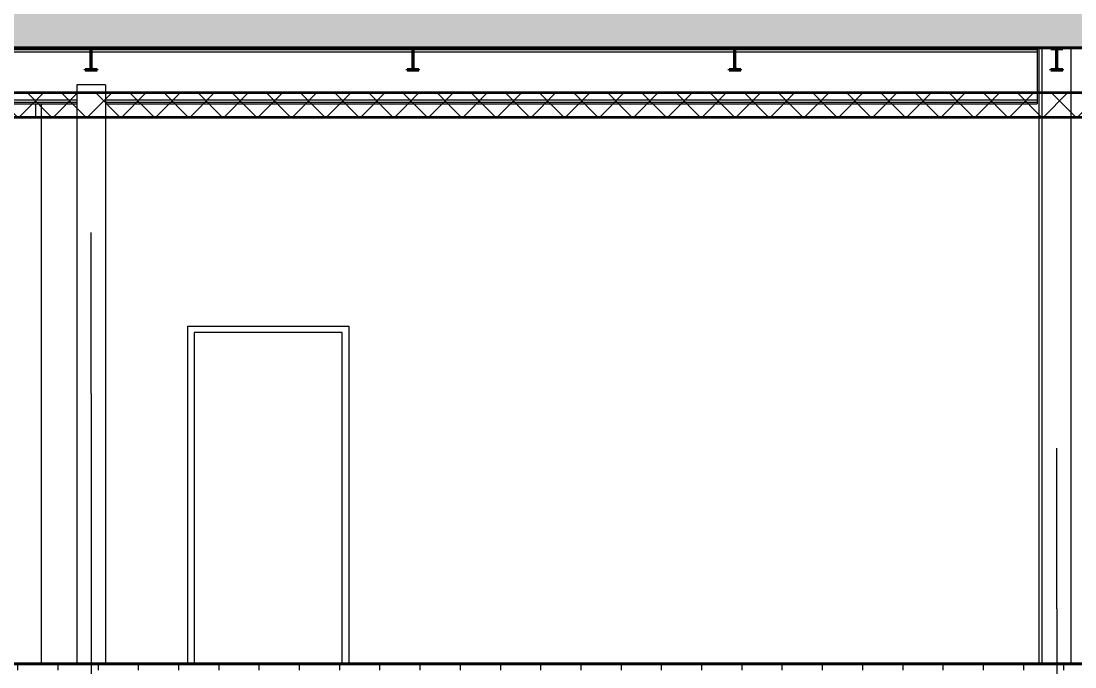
# Model space of a CAD drawing. Header units: millimetres. Extents: x 34668 to 196414, y -30276 to 15801.
# Drawn here: x 178282 to 184830, y -26496 to -22479 of the extents above; entities that cross this region are included whole.
import ezdxf
from ezdxf.enums import TextEntityAlignment as Align

# ---------------------------------------------------------------- set-up
doc = ezdxf.new("R2010")
doc.units = ezdxf.units.MM
doc.header["$MEASUREMENT"] = 0
doc.linetypes.add('Штрихштриховая', pattern=[10936.110735, 5291.666508, -2116.666555, 1411.111116, -2116.666555])
for name, color, linetype in [('- Спрятан', 7, 'Continuous'), ('Двери ArchiCAD', 7, 'Continuous'), ('колонны', 7, 'Continuous'), ('оси', 7, 'Continuous'), ('перекрытие', 7, 'Continuous'), ('стены наруж', 7, 'Continuous')]:
    doc.layers.add(name, color=color, linetype=linetype)
for name, color, linetype, lineweight in [('- Спрятан_Ном._пера__96', 7, 'Continuous', 13), ('- Спрятан_Ном._пера__98', 7, 'Continuous', 35), ('Двери ArchiCAD_Ном._пера__96', 7, 'Continuous', 13), ('Двери ArchiCAD_Ном._пера__97', 7, 'Continuous', 20), ('колонны_Ном._пера__96', 7, 'Continuous', 13), ('оси_Ном._пера__96', 7, 'Continuous', 13), ('оси_Ном._пера__97', 7, 'Continuous', 20), ('перекрытие_Ном._пера__94', 252, 'Continuous', 13), ('перекрытие_Ном._пера__96', 7, 'Continuous', 13), ('перекрытие_Ном._пера__99', 7, 'Continuous', 40), ('подп стены Инжзащита_Ном._пера__97', 7, 'Continuous', 20), ('подп стены Инжзащита_Ном._пера__98', 7, 'Continuous', 35), ('стены наруж_Ном._пера__96', 7, 'Continuous', 13)]:
    doc.layers.add(name, color=color, linetype=linetype, lineweight=lineweight)
doc.styles.add('СГЕНЕРИР_СТИЛЬ_1', font='gost_2_304-81_type.ttf')

# ---------------------------------------------------------------- blocks, each defined once
blk = doc.blocks.new('Элемент разреза_91_1', base_point=(115262, -26475.7))
at = {"layer": 'перекрытие_Ном._пера__94', "linetype": 'Continuous'}
blk.add_hatch(color=256, dxfattribs=at).paths.add_polyline_path([(189128.6, -22644.7), (189128.6, -22425.7), (172422.7, -22425.7), (172422.7, -22644.7)])
at = {"layer": 'перекрытие_Ном._пера__99', "linetype": 'Continuous'}
blk.add_line((172422.7, -22644.7), (189128.6, -22644.7), dxfattribs=at)
blk = doc.blocks.new('Элемент разреза_94_1', base_point=(115262, -26475.7))
at = {"layer": 'колонны_Ном._пера__96', "linetype": 'Continuous'}
for p, q in [((178807.7, -22875.7), (178627.7, -22875.7)), ((178627.7, -22875.7), (178627.7, -26475.7)), ((178807.7, -22875.7), (178807.7, -26475.7))]:
    blk.add_line(p, q, dxfattribs=at)
blk = doc.blocks.new('Элемент разреза_96_1', base_point=(115262, -26475.7))
at = {"layer": 'стены наруж_Ном._пера__96', "linetype": 'Continuous'}
for p, q in [((184607.7, -22645.7), (184594.7, -22645.7)), ((178407.7, -22994.7), (178407.7, -26475.7))]:
    blk.add_line(p, q, dxfattribs=at)
blk = doc.blocks.new('Элемент разреза_97_1', base_point=(115262, -26475.7))
at = {"layer": 'Двери ArchiCAD_Ном._пера__96', "linetype": 'Continuous'}
for p, q in [((179317.7, -24375.7), (180317.7, -24375.7)), ((179317.7, -26475.7), (179317.7, -24375.7)), ((180317.7, -24375.7), (180317.7, -26475.7))]:
    blk.add_line(p, q, dxfattribs=at)
at = {"layer": 'Двери ArchiCAD_Ном._пера__97', "linetype": 'Continuous'}
for p, q in [((179357.7, -24415.7), (179357.7, -26475.7)), ((180277.7, -24415.7), (179357.7, -24415.7)), ((180277.7, -26475.7), (180277.7, -24415.7))]:
    blk.add_line(p, q, dxfattribs=at)
blk = doc.blocks.new('Элемент разреза_98_1', base_point=(115262, -26475.7))
at = {"layer": 'колонны_Ном._пера__96', "linetype": 'Continuous'}
for p, q in [((184627.7, -22645.7), (184681.2, -22645.7)), ((184627.7, -26475.7), (184627.7, -22645.7)), ((184754.2, -22645.7), (184807.7, -22645.7)), ((184807.7, -26475.7), (184807.7, -22645.7))]:
    blk.add_line(p, q, dxfattribs=at)
blk = doc.blocks.new('Элемент разреза_110_1', base_point=(115262, -26475.7))
at = {"layer": 'стены наруж_Ном._пера__96', "linetype": 'Continuous'}
for p, q in [((184607.7, -26475.7), (184607.7, -22645.7)), ((184627.7, -22645.7), (184607.7, -22645.7)), ((184840.5, -22645.7), (184807.7, -22645.7))]:
    blk.add_line(p, q, dxfattribs=at)
blk = doc.blocks.new('Элемент разреза_120_1', base_point=(115262, -26475.7))
at = {"layer": 'перекрытие_Ном._пера__96', "linetype": 'Continuous'}
for p, q in [((178372.7, -22994.7), (178372.7, -23075.7)), ((178372.7, -23075.7), (172882.7, -23075.7))]:
    blk.add_line(p, q, dxfattribs=at)
blk = doc.blocks.new('Элемент разреза_131_1', base_point=(115262, -26475.7))
at = {"layer": '- Спрятан_Ном._пера__96', "linetype": 'Continuous'}
blk.add_line((184607.2, -22644.7), (184607.2, -22645.7), dxfattribs=at)
blk = doc.blocks.new('Элемент разреза_133_1', base_point=(115262, -26475.7))
at = {"layer": '- Спрятан_Ном._пера__96', "linetype": 'Continuous'}
for p, q in [((176721.3, -22655.7), (178714.2, -22655.7)), ((178721.3, -22655.7), (180714.2, -22655.7)), ((180721.3, -22655.7), (182714.2, -22655.7)), ((182721.3, -22655.7), (184594.7, -22655.7)), ((184594.7, -22644.7), (184594.7, -22655.7)), ((184594.7, -22655.7), (184594.7, -22657.6)), ((176720.1, -22669.7), (178715.4, -22669.7)), ((178720.1, -22669.7), (180715.4, -22669.7)), ((180720.1, -22669.7), (182715.4, -22669.7)), ((182720.1, -22669.7), (184594.7, -22669.7)), ((184594.7, -22657.6), (184594.7, -22662.7)), ((184594.7, -22662.7), (184594.7, -22669.7)), ((184594.7, -22669.7), (184594.7, -22969.7)), ((172882.7, -22969.7), (178627.7, -22969.7)), ((172882.7, -22983.7), (178627.7, -22983.7)), ((178807.7, -22969.7), (184594.7, -22969.7)), ((178807.7, -22983.7), (184594.7, -22983.7)), ((184594.7, -22969.7), (184594.7, -22976.7)), ((184594.7, -22976.7), (184594.7, -22981.8)), ((184594.7, -22981.8), (184594.7, -22983.7)), ((184594.7, -22983.7), (184594.7, -22994.7)), ((172882.7, -22994.7), (178627.7, -22994.7)), ((178807.7, -22994.7), (184594.7, -22994.7))]:
    blk.add_line(p, q, dxfattribs=at)
blk = doc.blocks.new('Элемент разреза_136_1', base_point=(115262, -26475.7))
at = {"layer": '- Спрятан_Ном._пера__96', "linetype": 'Continuous', "lineweight": 25}
blk.add_hatch(color=7, dxfattribs=at).paths.add_polyline_path([(178754.2, -22784.7), (178754.2, -22777.8), (178727.1, -22777.8), (178722.1, -22775.8), (178720.1, -22770.8), (178720.1, -22658.6), (178722.1, -22653.7), (178727.1, -22651.6), (178754.2, -22651.6), (178754.2, -22644.7), (178681.2, -22644.7), (178681.2, -22651.6), (178708.4, -22651.6), (178713.3, -22653.7), (178715.4, -22658.6), (178715.4, -22770.8), (178713.3, -22775.8), (178708.4, -22777.8), (178681.2, -22777.8), (178681.2, -22784.7)])
at = {"layer": '- Спрятан_Ном._пера__98', "linetype": 'Continuous'}
for p, q in [((178681.2, -22644.7), (178754.2, -22644.7)), ((178681.2, -22651.6), (178681.2, -22644.7)), ((178681.2, -22651.6), (178708.4, -22651.6)), ((178713.3, -22653.7), (178708.4, -22651.6)), ((178715.4, -22658.6), (178713.3, -22653.7)), ((178720.1, -22658.6), (178722.1, -22653.7)), ((178722.1, -22653.7), (178727.1, -22651.6)), ((178727.1, -22651.6), (178754.2, -22651.6)), ((178754.2, -22651.6), (178754.2, -22644.7)), ((178715.4, -22770.8), (178715.4, -22658.6)), ((178720.1, -22770.8), (178720.1, -22658.6)), ((178681.2, -22777.8), (178708.4, -22777.8)), ((178681.2, -22784.7), (178681.2, -22777.8)), ((178681.2, -22784.7), (178754.2, -22784.7)), ((178708.4, -22777.8), (178713.3, -22775.8)), ((178713.3, -22775.8), (178715.4, -22770.8)), ((178722.1, -22775.8), (178720.1, -22770.8)), ((178727.1, -22777.8), (178722.1, -22775.8)), ((178727.1, -22777.8), (178754.2, -22777.8)), ((178754.2, -22784.7), (178754.2, -22777.8))]:
    blk.add_line(p, q, dxfattribs=at)
blk = doc.blocks.new('Элемент разреза_137_1', base_point=(115262, -26475.7))
at = {"layer": '- Спрятан_Ном._пера__96', "linetype": 'Continuous', "lineweight": 25}
blk.add_hatch(color=7, dxfattribs=at).paths.add_polyline_path([(180754.2, -22784.7), (180754.2, -22777.8), (180727.1, -22777.8), (180722.1, -22775.8), (180720.1, -22770.8), (180720.1, -22658.6), (180722.1, -22653.7), (180727.1, -22651.6), (180754.2, -22651.6), (180754.2, -22644.7), (180681.2, -22644.7), (180681.2, -22651.6), (180708.4, -22651.6), (180713.3, -22653.7), (180715.4, -22658.6), (180715.4, -22770.8), (180713.3, -22775.8), (180708.4, -22777.8), (180681.2, -22777.8), (180681.2, -22784.7)])
at = {"layer": '- Спрятан_Ном._пера__98', "linetype": 'Continuous'}
for p, q in [((180681.2, -22644.7), (180754.2, -22644.7)), ((180681.2, -22651.6), (180681.2, -22644.7)), ((180681.2, -22651.6), (180708.4, -22651.6)), ((180713.3, -22653.7), (180708.4, -22651.6)), ((180715.4, -22658.6), (180713.3, -22653.7)), ((180720.1, -22658.6), (180722.1, -22653.7)), ((180722.1, -22653.7), (180727.1, -22651.6)), ((180727.1, -22651.6), (180754.2, -22651.6)), ((180754.2, -22651.6), (180754.2, -22644.7)), ((180715.4, -22770.8), (180715.4, -22658.6)), ((180720.1, -22770.8), (180720.1, -22658.6)), ((180681.2, -22777.8), (180708.4, -22777.8)), ((180681.2, -22784.7), (180681.2, -22777.8)), ((180681.2, -22784.7), (180754.2, -22784.7)), ((180708.4, -22777.8), (180713.3, -22775.8)), ((180713.3, -22775.8), (180715.4, -22770.8)), ((180722.1, -22775.8), (180720.1, -22770.8)), ((180727.1, -22777.8), (180722.1, -22775.8)), ((180727.1, -22777.8), (180754.2, -22777.8)), ((180754.2, -22784.7), (180754.2, -22777.8))]:
    blk.add_line(p, q, dxfattribs=at)
blk = doc.blocks.new('Элемент разреза_138_1', base_point=(115262, -26475.7))
at = {"layer": '- Спрятан_Ном._пера__96', "linetype": 'Continuous', "lineweight": 25}
blk.add_hatch(color=7, dxfattribs=at).paths.add_polyline_path([(182754.2, -22784.7), (182754.2, -22777.8), (182727.1, -22777.8), (182722.1, -22775.8), (182720.1, -22770.8), (182720.1, -22658.6), (182722.1, -22653.7), (182727.1, -22651.6), (182754.2, -22651.6), (182754.2, -22644.7), (182681.2, -22644.7), (182681.2, -22651.6), (182708.4, -22651.6), (182713.3, -22653.7), (182715.4, -22658.6), (182715.4, -22770.8), (182713.3, -22775.8), (182708.4, -22777.8), (182681.2, -22777.8), (182681.2, -22784.7)])
at = {"layer": '- Спрятан_Ном._пера__98', "linetype": 'Continuous'}
for p, q in [((182681.2, -22644.7), (182754.2, -22644.7)), ((182681.2, -22651.6), (182681.2, -22644.7)), ((182681.2, -22651.6), (182708.4, -22651.6)), ((182713.3, -22653.7), (182708.4, -22651.6)), ((182715.4, -22658.6), (182713.3, -22653.7)), ((182720.1, -22658.6), (182722.1, -22653.7)), ((182722.1, -22653.7), (182727.1, -22651.6)), ((182727.1, -22651.6), (182754.2, -22651.6)), ((182754.2, -22651.6), (182754.2, -22644.7)), ((182715.4, -22770.8), (182715.4, -22658.6)), ((182720.1, -22770.8), (182720.1, -22658.6)), ((182681.2, -22777.8), (182708.4, -22777.8)), ((182681.2, -22784.7), (182681.2, -22777.8)), ((182681.2, -22784.7), (182754.2, -22784.7)), ((182708.4, -22777.8), (182713.3, -22775.8)), ((182713.3, -22775.8), (182715.4, -22770.8)), ((182722.1, -22775.8), (182720.1, -22770.8)), ((182727.1, -22777.8), (182722.1, -22775.8)), ((182727.1, -22777.8), (182754.2, -22777.8)), ((182754.2, -22784.7), (182754.2, -22777.8))]:
    blk.add_line(p, q, dxfattribs=at)
blk = doc.blocks.new('Элемент разреза_139_1', base_point=(115262, -26475.7))
at = {"layer": '- Спрятан_Ном._пера__96', "linetype": 'Continuous', "lineweight": 25}
blk.add_hatch(color=7, dxfattribs=at).paths.add_polyline_path([(184754.2, -22784.7), (184754.2, -22777.8), (184727.1, -22777.8), (184722.1, -22775.8), (184720.1, -22770.8), (184720.1, -22658.6), (184722.1, -22653.7), (184727.1, -22651.6), (184754.2, -22651.6), (184754.2, -22644.7), (184681.2, -22644.7), (184681.2, -22651.6), (184708.4, -22651.6), (184713.3, -22653.7), (184715.4, -22658.6), (184715.4, -22770.8), (184713.3, -22775.8), (184708.4, -22777.8), (184681.2, -22777.8), (184681.2, -22784.7)])
at = {"layer": '- Спрятан_Ном._пера__98', "linetype": 'Continuous'}
for p, q in [((184681.2, -22644.7), (184754.2, -22644.7)), ((184681.2, -22651.6), (184681.2, -22644.7)), ((184681.2, -22651.6), (184708.4, -22651.6)), ((184713.3, -22653.7), (184708.4, -22651.6)), ((184715.4, -22658.6), (184713.3, -22653.7)), ((184720.1, -22658.6), (184722.1, -22653.7)), ((184722.1, -22653.7), (184727.1, -22651.6)), ((184727.1, -22651.6), (184754.2, -22651.6)), ((184754.2, -22651.6), (184754.2, -22644.7)), ((184715.4, -22770.8), (184715.4, -22658.6)), ((184720.1, -22770.8), (184720.1, -22658.6)), ((184681.2, -22777.8), (184708.4, -22777.8)), ((184681.2, -22784.7), (184681.2, -22777.8)), ((184681.2, -22784.7), (184754.2, -22784.7)), ((184708.4, -22777.8), (184713.3, -22775.8)), ((184713.3, -22775.8), (184715.4, -22770.8)), ((184722.1, -22775.8), (184720.1, -22770.8)), ((184727.1, -22777.8), (184722.1, -22775.8)), ((184727.1, -22777.8), (184754.2, -22777.8)), ((184754.2, -22784.7), (184754.2, -22777.8))]:
    blk.add_line(p, q, dxfattribs=at)
blk = doc.blocks.new('Стандартный маркер сетки[16]_1', base_point=(178717.7, -23794.2))
at = {"layer": 'оси_Ном._пера__96', "linetype": 'Штрихштриховая'}
for p, q in [((178717.7, -24794.2), (178717.7, -23794.2)), ((178717.7, -24794.2), (178717.7, -28475.7)), ((178717.7, -28475.7), (178717.7, -29475.7))]:
    blk.add_line(p, q, dxfattribs=at)
blk.add_point((178717.7, -28475.7), dxfattribs=at)
blk.add_point((178717.7, -28475.7), dxfattribs=at)
at = {"layer": 'оси_Ном._пера__97', "linetype": 'Continuous'}
blk.add_circle((178717.7, -29875.7), 400, dxfattribs=at)
at = {"layer": 'оси_Ном._пера__96', "style": 'СГЕНЕРИР_СТИЛЬ_1'}
blk.add_attdef('AC_MarkerText_1', text='', height=350, rotation=360, dxfattribs=at).set_placement((178578.6, -30145.4), align=Align.BOTTOM_LEFT)
blk = doc.blocks.new('Стандартный маркер сетки[17]_1', base_point=(184717.7, -25134.7))
at = {"layer": 'оси_Ном._пера__96', "linetype": 'Штрихштриховая'}
for p, q in [((184717.7, -26134.7), (184717.7, -25134.7)), ((184717.7, -26134.7), (184717.7, -28475.7)), ((184717.7, -28475.7), (184717.7, -29475.7))]:
    blk.add_line(p, q, dxfattribs=at)
blk.add_point((184717.7, -28475.7), dxfattribs=at)
blk.add_point((184717.7, -28475.7), dxfattribs=at)
at = {"layer": 'оси_Ном._пера__97', "linetype": 'Continuous'}
blk.add_circle((184717.7, -29875.7), 400, dxfattribs=at)
at = {"layer": 'оси_Ном._пера__96', "style": 'СГЕНЕРИР_СТИЛЬ_1'}
blk.add_attdef('AC_MarkerText_1', text='', height=350, rotation=360, dxfattribs=at).set_placement((184595.5, -30145.4), align=Align.BOTTOM_LEFT)
blk = doc.blocks.new('Элемент разреза_183_1', base_point=(115262, -26475.7))
at = {"layer": 'перекрытие_Ном._пера__94', "linetype": 'Continuous'}
h = blk.add_hatch(dxfattribs=at)
h.set_pattern_fill('СЕТКА_25X25_0001', color=256, style=0, pattern_type=2)
h.set_pattern_definition([(0, (115262.05, -26475.72), (0, 250), []), (90, (115262.05, -26475.72), (-250, 0), [])])
h.paths.add_polyline_path([(187717.7, -26515.7), (187717.7, -26475.7), (172117.7, -26475.7), (172117.7, -26515.7)])
at = {"layer": 'перекрытие_Ном._пера__99', "linetype": 'Continuous'}
blk.add_line((172117.7, -26475.7), (187717.7, -26475.7), dxfattribs=at)

msp = doc.modelspace()

# ---------------------------------------------------------------- hatches: boundary and pattern name
at = {"layer": 'подп стены Инжзащита_Ном._пера__97', "linetype": 'Continuous'}
h = msp.add_hatch(dxfattribs=at)
h.set_pattern_fill('УТЕПЛИТ_МЕЛКИЙ_0001', color=256, style=0, pattern_type=2)
h.set_pattern_definition([(45, (115262.05, -26475.72), (-106.06602, 106.06602), []), (135, (115262.05, -26475.72), (106.06602, 106.06602), [])])
h.paths.add_polyline_path([(172592.7, -23075.7), (189117.7, -23075.7), (189117.7, -22925.7), (172592.7, -22925.7)])

# ---------------------------------------------------------------- linework, layer by layer
at = {"layer": 'подп стены Инжзащита_Ном._пера__98', "linetype": 'Continuous', "flags": 128}
msp.add_lwpolyline([(172592.7, -23075.7), (189117.7, -23075.7), (189117.7, -22925.7), (172592.7, -22925.7)], close=True, dxfattribs=at)

# ---------------------------------------------------------------- block references
at = {"layer": '- Спрятан'}
for name in ['Элемент разреза_133_1', 'Элемент разреза_136_1', 'Элемент разреза_137_1', 'Элемент разреза_138_1', 'Элемент разреза_131_1', 'Элемент разреза_139_1']:
    msp.add_blockref(name, (115262, -26475.7), dxfattribs=at)
at = {"layer": 'Двери ArchiCAD'}
msp.add_blockref('Элемент разреза_97_1', (115262, -26475.7), dxfattribs=at)
at = {"layer": 'колонны'}
for name in ['Элемент разреза_98_1', 'Элемент разреза_94_1']:
    msp.add_blockref(name, (115262, -26475.7), dxfattribs=at)
at = {"layer": 'оси', "color": 251, "linetype": 'Continuous', "lineweight": 13}
ref = msp.add_blockref('Стандартный маркер сетки[16]_1', (178717.7, -23794.2), dxfattribs=at)
ref.add_attrib('AC_MarkerText_1', 'Б', dxfattribs={"layer": 'оси_Ном._пера__96', "color": 7, "linetype": 'Continuous', "lineweight": 13, "height": 350, "rotation": 360, "style": 'СГЕНЕРИР_СТИЛЬ_1'}).set_placement((178578.6, -30145.4), align=Align.BOTTOM_LEFT)
ref = msp.add_blockref('Стандартный маркер сетки[17]_1', (184717.7, -25134.7), dxfattribs=at)
ref.add_attrib('AC_MarkerText_1', 'Г', dxfattribs={"layer": 'оси_Ном._пера__96', "color": 7, "linetype": 'Continuous', "lineweight": 13, "height": 350, "rotation": 360, "style": 'СГЕНЕРИР_СТИЛЬ_1'}).set_placement((184595.5, -30145.4), align=Align.BOTTOM_LEFT)
at = {"layer": 'перекрытие'}
for name in ['Элемент разреза_91_1', 'Элемент разреза_120_1', 'Элемент разреза_183_1']:
    msp.add_blockref(name, (115262, -26475.7), dxfattribs=at)
at = {"layer": 'стены наруж'}
for name in ['Элемент разреза_96_1', 'Элемент разреза_110_1']:
    msp.add_blockref(name, (115262, -26475.7), dxfattribs=at)

doc.saveas('drawing.dxf')
